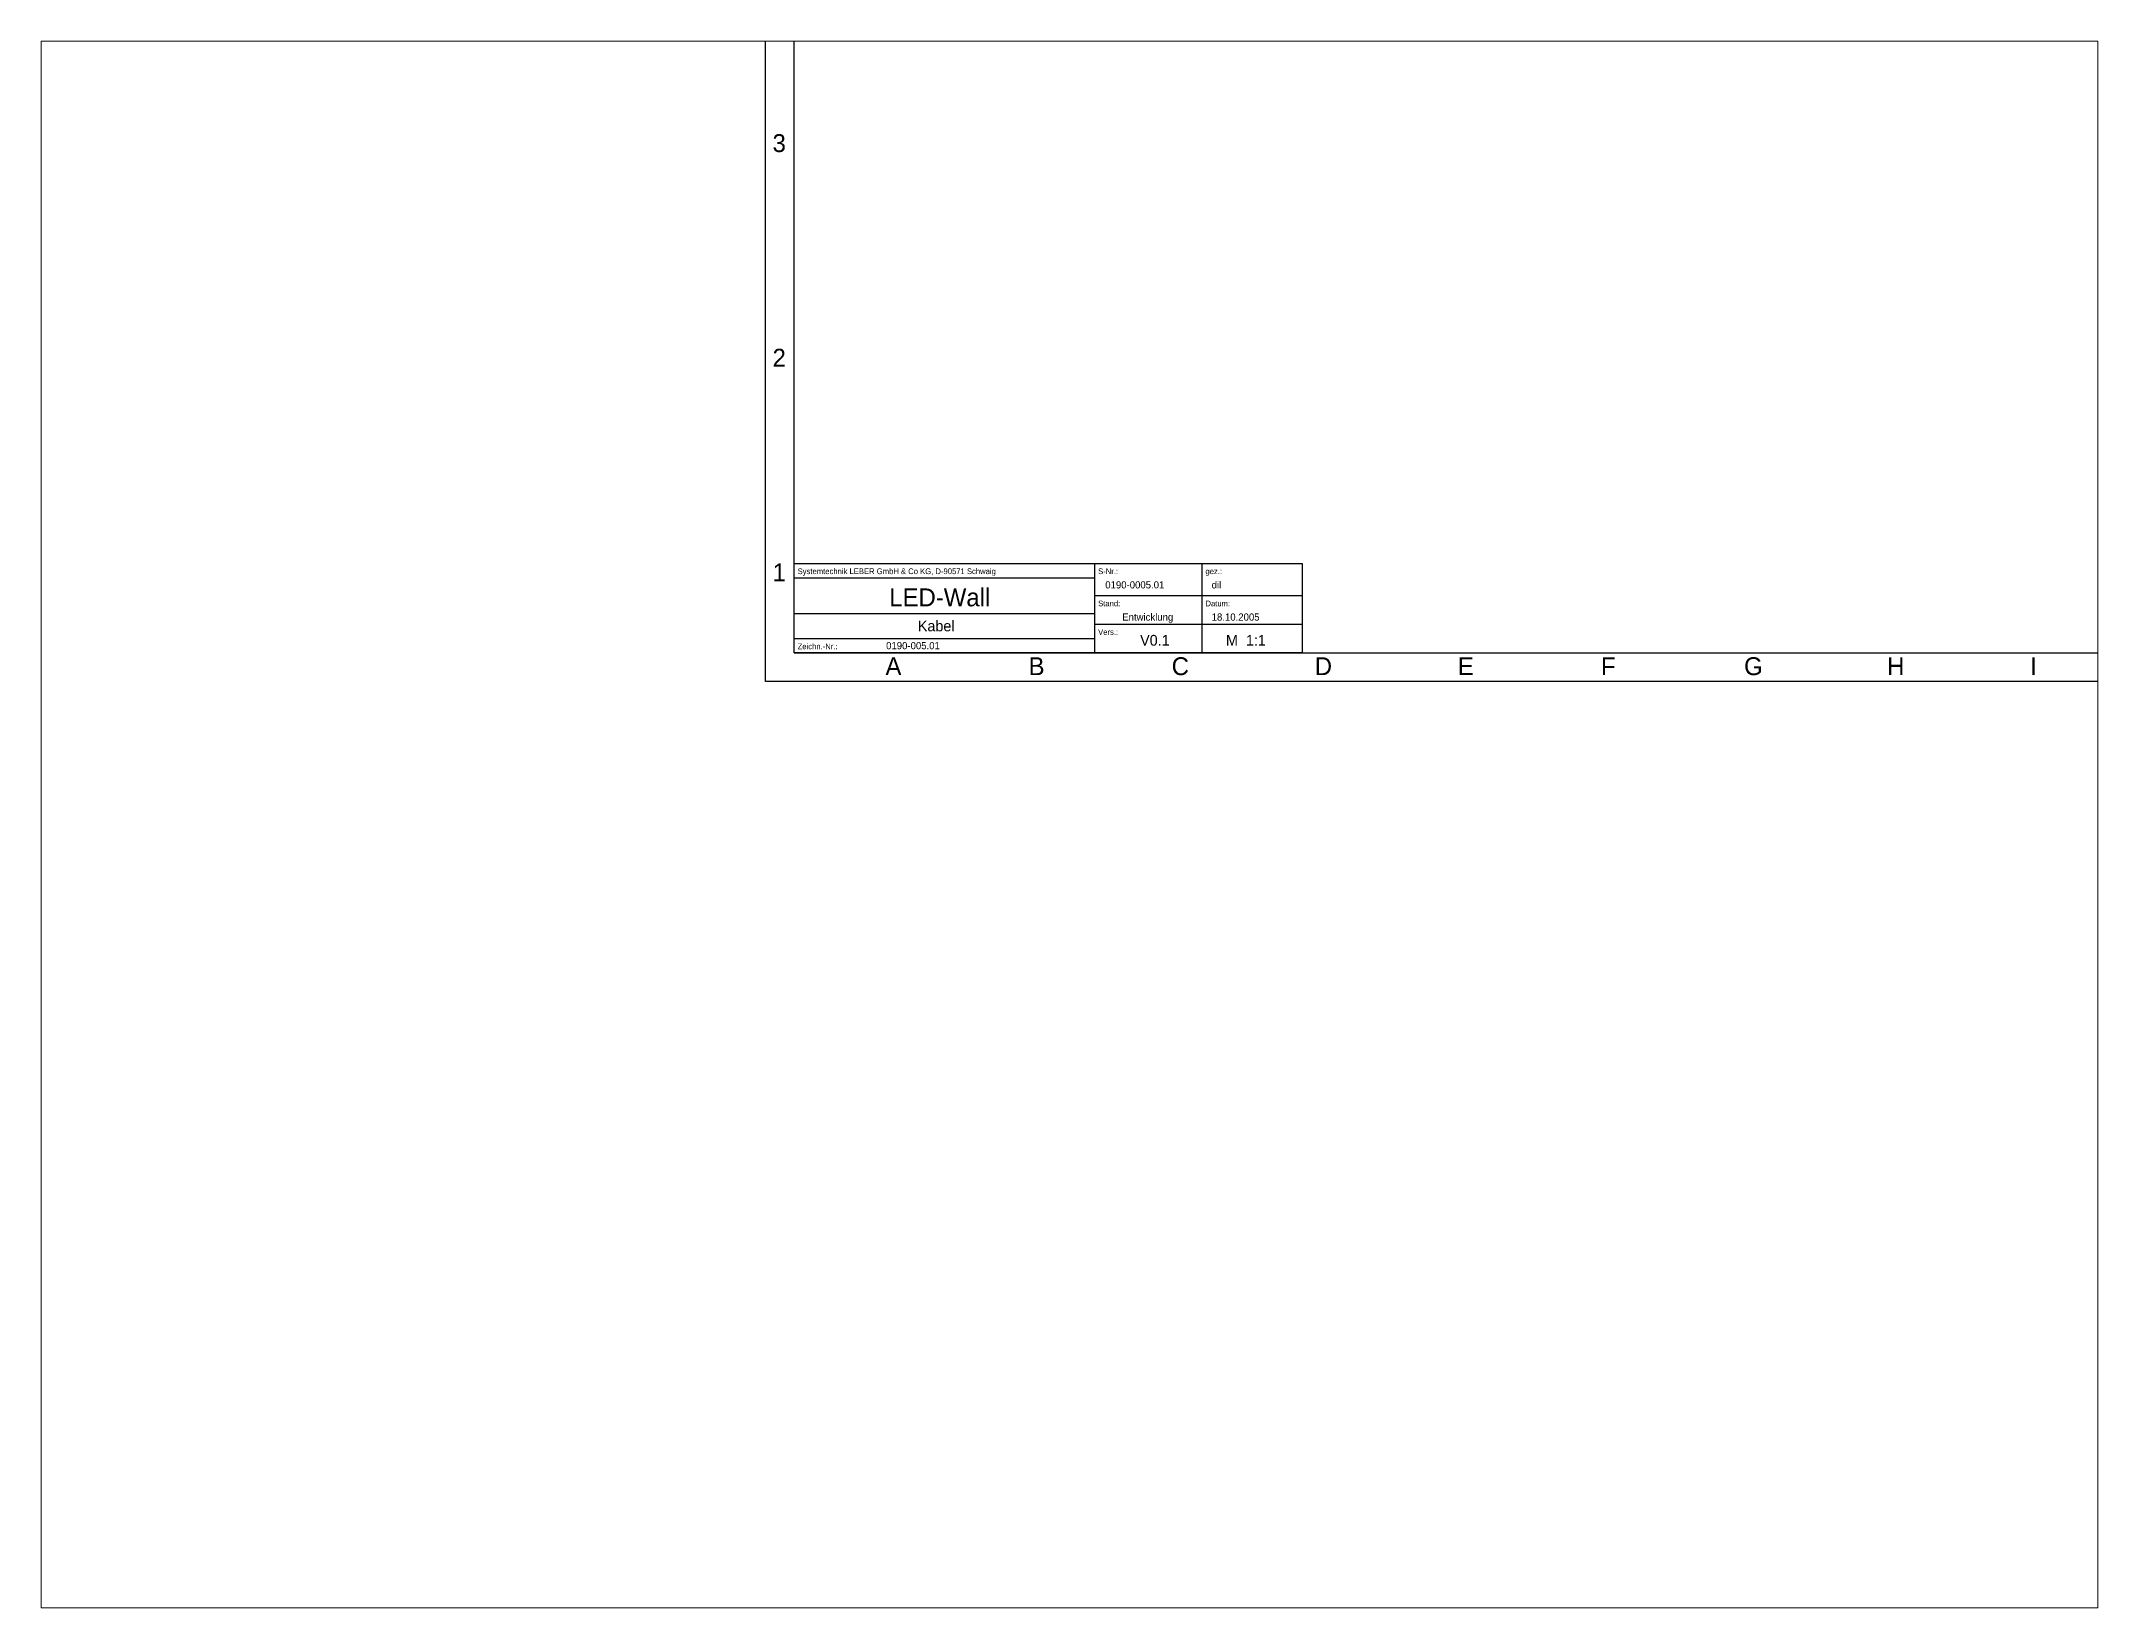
# Paper-space layout 'Layout1' of a CAD drawing. Extents: x 27 to 240, y 20 to 183.
# The model-space entities are those that its viewports show. They can reach past a viewport. Long polylines and large blocks are cut down to what shows.
import ezdxf
from ezdxf.enums import TextEntityAlignment as Align

# ---------------------------------------------------------------- set-up
doc = ezdxf.new("R2010")
doc.units = 0
doc.header["$LTSCALE"] = 0.2
doc.layers.get('0').update_dxf_attribs({"linetype": 'CONTINUOUS'})
doc.layers.get('Defpoints').update_dxf_attribs({"linetype": 'CONTINUOUS'})
for name, color, linetype in [('Bemassung', 5, 'CONTINUOUS'), ('RAHMEN', 5, 'CONTINUOUS'), ('ZEICHNUNG', 7, 'CONTINUOUS')]:
    doc.layers.add(name, color=color, linetype=linetype)
doc.dimstyles.get("Standard").update_dxf_attribs({"dimtxt": 3, "dimasz": 3, "dimexe": 0.5, "dimexo": 0.5, "dimgap": 0, "dimtad": 0, "dimtih": 1, "dimtoh": 1, "dimdec": 0, "dimzin": 0, "dimdsep": 46, "dimtxsty": 'Standard', "dimcen": 1, "dimadec": 0, "dimazin": 0, "dimtfac": 1, "dimtdec": 0, "dimtofl": 0, "dimtmove": 0, "dimatfit": 3, "dimfxl": 0, "dimtolj": 1, "dimtzin": 0, "dimarcsym": 0})

# ---------------------------------------------------------------- blocks, each defined once
blk = doc.blocks.new('Schrift_N')
for p, q in [((42, 12.5), (42, 0)), ((57, 12.5), (57, 0)), ((0, 10.5), (42, 10.5)), ((42, 8), (71, 8)), ((0, 5.5), (42, 5.5)), ((42, 4), (71, 4)), ((0, 2), (42, 2))]:
    blk.add_line(p, q)
blk.add_lwpolyline([(0, 12.5), (71, 12.5), (71, 0), (0, 0)], close=True)
for s, p in [('Systemtechnik LEBER GmbH & Co KG, D-90571 Schwaig', (0.5, 11)), ('S-Nr.:', (42.5, 11)), ('gez.:', (57.5, 11)), ('Stand:', (42.5, 6.5)), ('Datum:', (57.5, 6.5)), ('Vers.:', (42.5, 2.5)), ('Zeichn.-Nr.:', (0.5, 0.5))]:
    blk.add_text(s, height=0.8).set_placement(p)
for tag, height, p in [('PROJEKT', 2.5, (20.5, 6.5)), ('BEZEICHNUNG', 1.5, (20, 3))]:
    blk.add_attdef(tag, text='', height=height).set_placement(p, align=Align.CENTER)
for tag, p, height in [('SACHNUMMER', (46, 9), 1), ('BEARBEITER', (58.5, 9), 1), ('STAND', (46, 4.5), 1), ('DATUM', (58.5, 4.5), 1), ('ZEICHNG.-NR', (13, 0.5), 1), ('VERS', (48.5, 1), 1.5), ('MASST', (60.5, 1), 1.5)]:
    blk.add_attdef(tag, p, '', height=height)
blk = doc.blocks.new('A4H')
for p, q in [((0, 0), (0, 279)), ((4, 4), (4, 279)), ((4, 4), (195.5, 4)), ((195.5, 0), (0, 0))]:
    blk.add_line(p, q)
for s, p in [('3', (1, 74)), ('2', (1, 44)), ('1', (1, 14)), ('A', (16.78, 0.88)), ('B', (36.78, 0.88)), ('C', (56.78, 0.88)), ('D', (76.78, 0.88)), ('E', (96.78, 0.88)), ('F', (116.78, 0.88)), ('G', (136.78, 0.88)), ('H', (156.78, 0.88)), ('I', (176.78, 0.88))]:
    blk.add_text(s, height=2.5).set_placement(p)
blk = doc.blocks.new('*D5')
at = {"layer": 'Bemassung', "color": 0, "lineweight": -2}
for p, q in [((117, 205), (117, 201)), ((290, 205), (290, 201)), ((120, 201.5), (197, 201.5)), ((287, 201.5), (210, 201.5))]:
    blk.add_line(p, q, dxfattribs=at)
at = {"layer": 'Bemassung', "color": 0}
for points in [[(120, 202), (120, 201), (117, 201.5)], [(287, 202), (287, 201), (290, 201.5)]]:
    blk.add_solid(points, dxfattribs=at)
at = {"layer": 'Defpoints', "color": 0}
for p in [(117, 205.5), (290, 205.5), (290, 201.5)]:
    blk.add_point(p, dxfattribs=at)
at = {"layer": 'Bemassung', "color": 0, "insert": (203.5, 201.5), "char_height": 3, "attachment_point": 5}
blk.add_mtext('\\A1;300cm', dxfattribs=at)

msp = doc.modelspace()

# ---------------------------------------------------------------- block references
at = {"layer": 'RAHMEN'}
msp.add_blockref('A4H', (100, 110), dxfattribs=at)
ref = msp.add_blockref('Schrift_N', (104, 114), dxfattribs=at)
ref.add_attrib('SACHNUMMER', '0190-0005.01', (147.5, 123), dxfattribs={"height": 1})
ref.add_attrib('STAND', 'Entwicklung', (149.87, 118.5), dxfattribs={"height": 1})
ref.add_attrib('PROJEKT', 'LED-Wall', dxfattribs={"height": 2.5}).set_placement((124.37, 120.5), align=Align.CENTER)
ref.add_attrib('BEZEICHNUNG', 'Kabel', dxfattribs={"height": 1.5}).set_placement((123.87, 117), align=Align.CENTER)
ref.add_attrib('ZEICHNG.-NR', '0190-005.01', (116.87, 114.5), dxfattribs={"height": 1})
ref.add_attrib('BEARBEITER', 'dil', (162.37, 123), dxfattribs={"height": 1})
ref.add_attrib('MASST', 'M  1:1', (164.37, 115), dxfattribs={"height": 1.5})
ref.add_attrib('VERS', 'V0.1', (152.37, 115), dxfattribs={"height": 1.5})
ref.add_attrib('DATUM', '18.10.2005', (162.37, 118.5), dxfattribs={"height": 1})

# ---------------------------------------------------------------- dimensions: what is measured, and where the dimension line sits
at = {"layer": 'Bemassung'}
dim = msp.add_linear_dim(base=(290, 201.5), p1=(117, 205.5), p2=(290, 205.5), text='300cm', dimstyle='Standard', dxfattribs=at)
dim.commit()
dim.dimension.update_dxf_attribs({"geometry": '*D5', "text_midpoint": (203.5, 201.5)})

psp = doc.layouts.get("Layout1")

# ---------------------------------------------------------------- viewports
at = {"layer": 'ZEICHNUNG'}
psp.add_viewport(center=(133.35, 101.6), size=(213.36, 162.56), view_center_point=(142.5, 90), view_height=219.0148, dxfattribs=at)

doc.saveas('drawing.dxf')
